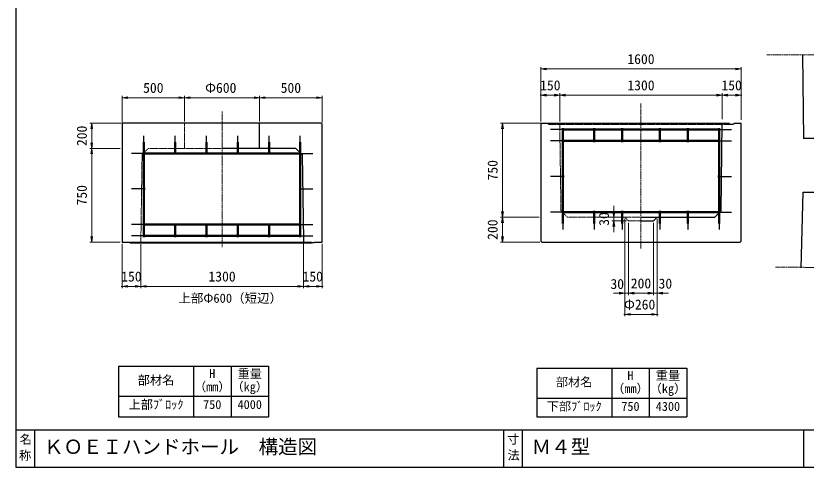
# Model space of a CAD drawing. Units: millimetres, scale not verified. Extents: x -200 to 200, y -139 to 138.
# Drawn here: x -200 to 10.7, y -138.5 to -18.2 of the extents above; entities that cross this region are included whole.
import ezdxf
from ezdxf.enums import TextEntityAlignment as Align

# ---------------------------------------------------------------- set-up
doc = ezdxf.new("R2010")
doc.units = ezdxf.units.MM
doc.linetypes.add('DASHED', pattern=[7.5, 6, -1.5])
doc.linetypes.add('USER1', pattern=[12.95, 6.35, -3.175, 0.25, -3.175])
doc.layers.add('0-0', color=7, linetype='Continuous')
for name, color, linetype, lineweight in [('0-1_dims', 2, 'Continuous', 13), ('0-4_pen3実線', 7, 'Continuous', 25), ('0-5_pen4実線', 6, 'Continuous', 25), ('0-6_pen1一点', 4, 'USER1', 13), ('0-7_pen2破線', 3, 'DASHED', 18), ('0-8_鉄筋', 7, 'Continuous', 50), ('0-9_2', 7, 'Continuous', 25)]:
    doc.layers.add(name, color=color, linetype=linetype, lineweight=lineweight)
doc.styles.add('ＭＳ ゴシック', font='')
doc.styles.get('ＭＳ ゴシック').set_extended_font_data('MS Gothic')

# ---------------------------------------------------------------- blocks, each defined once
blk = doc.blocks.new('部分図 1')
at = {"layer": '0-1_dims'}
for p, q in [((4500, 3206), (4500, 3500)), ((4500, 3485), (6100, 3485)), ((6100, 3251.98), (6100, 3500)), ((4500, 3065), (4500, 3290)), ((4650, 3065), (4650, 3290)), ((4650, 3065), (4650, 3290)), ((5950.05, 3083.57), (5950.05, 3290)), ((5950.05, 3083.57), (5950.05, 3290)), ((6100, 3077.9), (6100, 3290)), ((1150, 3057.93), (1150, 3270)), ((1150, 3255), (1650, 3255)), ((1650, 3065), (1650, 3270)), ((1650, 3065), (1650, 3270)), ((1650, 3255), (2250, 3255)), ((2250, 3065), (2250, 3270)), ((2250, 3065), (2250, 3270)), ((2250, 3255), (2750, 3255)), ((2750, 3057.93), (2750, 3270)), ((4500, 3275), (4493.18, 3275)), ((4500, 3275), (4650, 3275)), ((4650, 3275), (4656.82, 3275)), ((4650, 3275), (5950.05, 3275)), ((5950.05, 3275), (5943.21, 3275)), ((5950.05, 3275), (6100, 3275)), ((6100, 3275), (6106.84, 3275)), ((1142.07, 3050), (892, 3050)), ((907, 3050), (907, 2850)), ((4515, 3050), (4177, 3050)), ((4192, 3050), (4192, 2300)), ((1135, 2850), (892, 2850)), ((1135, 2850), (892, 2850)), ((907, 2850), (907, 2100)), ((5083, 2300), (5083, 2390)), ((4485, 2300), (4177, 2300)), ((4484.5, 2300), (4177, 2300)), ((4192, 2300), (4192, 2100)), ((5155, 2300), (5068, 2300)), ((5083, 2300), (5083, 2270)), ((5170, 2285), (5170, 1676)), ((5430, 2285), (5430, 1676)), ((5185, 2270), (5068, 2270)), ((5083, 2270), (5083, 2180)), ((5200, 2255), (5200, 1676)), ((5200, 2255), (5200, 1676)), ((5400, 2255), (5400, 1676)), ((5400, 2255), (5400, 1676)), ((1135, 2100), (892, 2100)), ((4492.07, 2100), (4177, 2100)), ((1150, 2085), (1150, 1731)), ((1299.75, 2082.81), (1299.75, 1731)), ((1299.75, 2082.81), (1299.75, 1731)), ((2599.97, 2085), (2599.97, 1731)), ((2599.97, 2070), (2599.97, 1731)), ((2750, 2085), (2750, 1731)), ((5170, 2029), (5170, 1507)), ((5430, 2029), (5430, 1507)), ((1150, 1746), (1143.06, 1746)), ((1150, 1746), (1299.75, 1746)), ((1299.75, 1746), (1306.69, 1746)), ((1299.75, 1746), (2599.97, 1746)), ((2599.97, 1746), (2593.17, 1746)), ((2599.97, 1746), (2750, 1746)), ((2750, 1746), (2756.81, 1746)), ((5170, 1691), (5080, 1691)), ((5170, 1691), (5200, 1691)), ((5200, 1691), (5290, 1691)), ((5200, 1691), (5400, 1691)), ((5400, 1691), (5310, 1691)), ((5400, 1691), (5430, 1691)), ((5430, 1691), (5520, 1691)), ((5170, 1522), (5163.64, 1522)), ((5170, 1522), (5430, 1522)), ((5430, 1522), (5436.36, 1522))]:
    blk.add_line(p, q, dxfattribs=at)
for points in [[(4545, 3492.5), (4500, 3485), (4545, 3477.5)], [(6055, 3477.5), (6100, 3485), (6055, 3492.5)], [(1195, 3262.5), (1150, 3255), (1195, 3247.5)], [(1605, 3247.5), (1650, 3255), (1605, 3262.5)], [(1695, 3262.5), (1650, 3255), (1695, 3247.5)], [(2205, 3247.5), (2250, 3255), (2205, 3262.5)], [(2295, 3262.5), (2250, 3255), (2295, 3247.5)], [(2705, 3247.5), (2750, 3255), (2705, 3262.5)], [(4545, 3282.5), (4500, 3275), (4545, 3267.5)], [(4605, 3267.5), (4650, 3275), (4605, 3282.5)], [(4695, 3282.5), (4650, 3275), (4695, 3267.5)], [(5905.05, 3267.5), (5950.05, 3275), (5905.05, 3282.5)], [(5995.05, 3282.5), (5950.05, 3275), (5995.05, 3267.5)], [(6055, 3267.5), (6100, 3275), (6055, 3282.5)], [(914.5, 3005), (907, 3050), (899.5, 3005)], [(4199.5, 3005), (4192, 3050), (4184.5, 3005)], [(899.5, 2895), (907, 2850), (914.5, 2895)], [(914.5, 2805), (907, 2850), (899.5, 2805)], [(4184.5, 2345), (4192, 2300), (4199.5, 2345)], [(5075.5, 2345), (5083, 2300), (5090.5, 2345)], [(4199.5, 2255), (4192, 2300), (4184.5, 2255)], [(5090.5, 2225), (5083, 2270), (5075.5, 2225)], [(899.5, 2145), (907, 2100), (914.5, 2145)], [(4184.5, 2145), (4192, 2100), (4199.5, 2145)], [(1195, 1753.5), (1150, 1746), (1195, 1738.5)], [(1254.75, 1738.5), (1299.75, 1746), (1254.75, 1753.5)], [(1344.75, 1753.5), (1299.75, 1746), (1344.75, 1738.5)], [(2554.97, 1738.5), (2599.97, 1746), (2554.97, 1753.5)], [(2644.97, 1753.5), (2599.97, 1746), (2644.97, 1738.5)], [(2705, 1738.5), (2750, 1746), (2705, 1753.5)], [(5125, 1683.5), (5170, 1691), (5125, 1698.5)], [(5245, 1698.5), (5200, 1691), (5245, 1683.5)], [(5245, 1698.5), (5200, 1691), (5245, 1683.5)], [(5355, 1683.5), (5400, 1691), (5355, 1698.5)], [(5355, 1683.5), (5400, 1691), (5355, 1698.5)], [(5475, 1698.5), (5430, 1691), (5475, 1683.5)], [(5215, 1529.5), (5170, 1522), (5215, 1514.5)], [(5385, 1514.5), (5430, 1522), (5385, 1529.5)]]:
    blk.add_lwpolyline(points, dxfattribs=at)
at = {"layer": '0-4_pen3実線'}
for p, q in [((6590.57, 3598.4), (6600.12, 2930)), ((1150, 3042.93), (1157.07, 3050)), ((1150, 3042.93), (1150, 2100)), ((2742.93, 3050), (1157.07, 3050)), ((2250, 2850), (2250, 3050)), ((2750, 3042.93), (2742.93, 3050)), ((2750, 2100), (2750, 3042.93)), ((4500, 3050), (6005, 3050)), ((4500, 3050), (4500, 2107.07)), ((5940, 2350), (5949.79, 3050)), ((6045, 3050), (6100, 3050)), ((6100, 2107.07), (6100, 3050)), ((7344, 2930), (6600.12, 2930)), ((2540, 2850), (1950, 2850)), ((2540, 2850), (2590, 2800)), ((2590, 2800), (2600, 2115)), ((6580.53, 1894), (6597.48, 2500)), ((6597.48, 2500), (7260, 2500)), ((5890, 2300), (5940, 2350)), ((5300, 2300), (5890, 2300)), ((5430, 2300), (5400, 2270)), ((5300, 2270), (5400, 2270)), ((1150, 2100), (2662, 2100)), ((1212, 2100), (1215, 2094)), ((1215, 2094), (2665, 2094)), ((2600, 2115), (2599.97, 2100)), ((2688, 2100), (2685, 2094)), ((2688, 2100), (2750, 2100)), ((4507.07, 2100), (4500, 2107.07)), ((4507.07, 2100), (6092.93, 2100)), ((6092.93, 2100), (6100, 2107.07)), ((1721.22, 1107.78), (1721.22, 702.78)), ((2021.22, 1107.78), (2021.22, 702.78)), ((5065.7, 1093), (5065.7, 703)), ((5365.7, 1093), (5365.7, 703)), ((1121.22, 867.78), (2321.22, 867.78)), ((4465.7, 853), (5665.7, 853)), ((450, 600), (450, 300)), ((4350, 600), (4350, 300))]:
    blk.add_line(p, q, dxfattribs=at)
for points in [[(6045, 3050), (6040, 3040), (6010, 3040), (6005, 3050)], [(2685, 2094), (2665, 2094), (2662, 2100)]]:
    blk.add_lwpolyline(points, dxfattribs=at)
at = {"layer": '0-5_pen4実線'}
for p, q in [((1121.22, 1107.78), (2321.22, 1107.78)), ((1121.22, 1107.78), (1121.22, 702.78)), ((2321.22, 1107.78), (2321.22, 702.78)), ((4465.7, 1093), (5665.7, 1093)), ((4465.7, 1093), (4465.7, 703)), ((5665.7, 1093), (5665.7, 703)), ((1121.22, 702.78), (2321.22, 702.78)), ((4465.7, 703), (5665.7, 703)), ((300, 600), (12300, 600)), ((4200, 600), (4200, 300)), ((6600, 600), (6600, 300))]:
    blk.add_line(p, q, dxfattribs=at)
blk.add_lwpolyline([(300, 300), (12300, 300), (12300, 8610), (300, 8610)], close=True, dxfattribs=at)
at = {"layer": '0-6_pen1一点'}
for p, q in [((6306, 3598.4), (7340, 3598.4)), ((5300, 3207.93), (5300, 2050)), ((1950, 2059.88), (1950, 3143.88)), ((6376.32, 1899.71), (7350, 1894))]:
    blk.add_line(p, q, dxfattribs=at)
at = {"layer": '0-7_pen2破線'}
for p, q in [((1650, 3050), (1650, 2850)), ((4555, 3050), (4560, 3040)), ((4560, 3040), (6010, 3040)), ((4660, 2350), (4650, 3050)), ((1950, 2850), (1360, 2850)), ((4710, 2300), (4660, 2350)), ((4710, 2300), (5300, 2300))]:
    blk.add_line(p, q, dxfattribs=at)
for points in [[(1360, 2850), (1310, 2800), (1300, 2100)], [(5170, 2300), (5200, 2270), (5300, 2270)]]:
    blk.add_lwpolyline(points, dxfattribs=at)
at = {"layer": '0-8_鉄筋'}
for p, q in [((4675, 2250), (4675, 3010)), ((4675, 3000), (5925, 3000)), ((4925, 2900), (4925, 3010)), ((5150, 2900), (5150, 3010)), ((5450, 2900), (5450, 3010)), ((5675, 2900), (5675, 3010)), ((5925, 2250), (5925, 3010)), ((5925, 2900), (5925, 3010)), ((4675, 2910), (5925, 2910)), ((1325, 2900), (1325, 2140)), ((1575, 2900), (1575, 2800)), ((1825, 2900), (1825, 2800)), ((2075, 2900), (2075, 2800)), ((2325, 2900), (2325, 2800)), ((2575, 2900), (2575, 2140)), ((1325, 2810), (2580, 2810)), ((4675, 2625), (4685, 2625)), ((5925, 2625), (5915, 2625)), ((5925, 2625), (5915, 2625)), ((1325, 2525), (1335, 2525)), ((2575, 2525), (2565, 2525)), ((2575, 2525), (2565, 2525)), ((4675, 2340), (5925, 2340)), ((4925, 2250), (4925, 2350)), ((5150, 2250), (5150, 2350)), ((5450, 2250), (5450, 2350)), ((5675, 2250), (5675, 2350)), ((5925, 2250), (5925, 2350)), ((1325, 2240), (2575, 2240)), ((1575, 2250), (1575, 2140)), ((1825, 2250), (1825, 2140)), ((2075, 2250), (2075, 2140)), ((2325, 2250), (2325, 2140)), ((1325, 2150), (2575, 2150))]:
    blk.add_line(p, q, dxfattribs=at)
at = {"layer": '0-9_2'}
for p, q in [((4675, 3000), (4575, 3000)), ((5925, 3000), (6025, 3000)), ((1325, 2900), (1325, 2950)), ((1575, 2900), (1575, 2950)), ((1825, 2900), (1825, 2950)), ((2075, 2900), (2075, 2950)), ((2325, 2900), (2325, 2950)), ((2575, 2900), (2575, 2950)), ((4675, 2910), (4575, 2910)), ((5925, 2910), (6025, 2910)), ((1325, 2810), (1225, 2810)), ((2575, 2810), (2675, 2810)), ((4675, 2625), (4575, 2625)), ((5925, 2625), (6025, 2625)), ((1325, 2525), (1225, 2525)), ((2575, 2525), (2675, 2525)), ((4675, 2340), (4575, 2340)), ((5925, 2340), (6025, 2340)), ((1325, 2240), (1225, 2240)), ((2575, 2240), (2675, 2240)), ((4675, 2250), (4675, 2200)), ((4925, 2250), (4925, 2200)), ((5150, 2250), (5150, 2200)), ((5450, 2250), (5450, 2200)), ((5675, 2250), (5675, 2200)), ((5925, 2250), (5925, 2200)), ((1325, 2150), (1225, 2150)), ((2575, 2150), (2675, 2150))]:
    blk.add_line(p, q, dxfattribs=at)
at = {"layer": '0-1_dims', "color": 7, "style": 'ＭＳ ゴシック'}
for s, height, p in [('1600', 79.98, (5190.91, 3500)), ('500', 79.98, (1318.18, 3270)), ('Φ600', 79.98, (1813.64, 3270)), ('500', 79.98, (2418.18, 3270)), ('150', 79.98, (4493.18, 3290)), ('1300', 79.98, (5190.93, 3290)), ('150', 79.98, (5943.21, 3290)), ('150', 79.98, (1143.06, 1761)), ('1300', 79.98, (1840.77, 1761)), ('150', 79.98, (2593.17, 1761)), ('30', 79.98, (5055.45, 1701.45)), ('200', 79.98, (5218.18, 1706)), ('30', 79.98, (5440.45, 1704.45)), ('上部Φ600（短辺）', 73.31, (1600, 1593)), ('Φ260', 79.98, (5163.64, 1537))]:
    blk.add_text(s, height=height, dxfattribs=at).set_placement(p, align=Align.BOTTOM_LEFT)
for s, p in [('200', (892, 2868.18)), ('750', (4177, 2593.18)), ('750', (892, 2393.18)), ('200', (4177, 2118.18)), ('30', (5068, 2230.45))]:
    blk.add_text(s, height=79.98, rotation=90, dxfattribs=at).set_placement(p, align=Align.BOTTOM_LEFT)
at = {"layer": '0-4_pen3実線', "style": 'ＭＳ ゴシック'}
for s, height, p in [('H', 71.47, (1846.85, 991.53)), ('重量', 71.47, (2073.74, 991.54)), ('重量', 71.47, (5418.22, 976.76)), ('部材名', 71.47, (1274.99, 939.04)), ('部材名', 71.47, (4619.47, 924.26)), ('H', 71.47, (5191.33, 976.75)), ('（mm）', 71.49, (1724.95, 886.52)), ('（kg）', 71.49, (2024.95, 886.52)), ('（mm）', 71.49, (5069.43, 871.74)), ('（kg）', 71.49, (5369.43, 871.74)), ('上部ﾌﾞﾛｯｸ', 71.48, (1201.86, 744.03)), ('750', 71.46, (1798.12, 744.04)), ('4000', 71.45, (2073.76, 744.05)), ('下部ﾌﾞﾛｯｸ', 71.48, (4546.34, 729.25)), ('750', 71.47, (5142.59, 729.26)), ('4300', 71.47, (5418.21, 729.26)), ('名', 71.47, (330.86, 466.05)), ('寸', 71.38, (4229.1, 466.63)), ('ＫＯＥＩハンドホール\u3000構造図', 114.4, (525, 372)), ('Ｍ４型', 114.4, (4425, 372.01)), ('法', 71.44, (4232.55, 339.37)), ('称', 71.43, (325.72, 337.31))]:
    blk.add_text(s, height=height, dxfattribs=at).set_placement(p, align=Align.BOTTOM_LEFT)

msp = doc.modelspace()

# ---------------------------------------------------------------- block references
at = {"layer": '0-0', "xscale": 0.0333333, "yscale": 0.03333}
msp.add_blockref('部分図 1', (-210, -148.5), dxfattribs=at)

doc.saveas('drawing.dxf')
